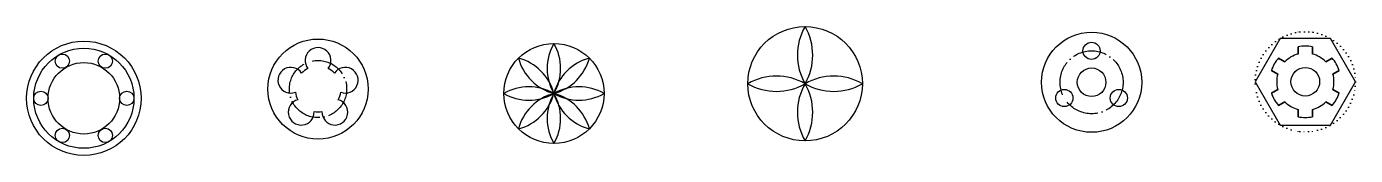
# Model space of a CAD drawing. Header units: millimetres. Extents: x 2256 to 3184, y 998 to 1088.
import ezdxf

# ---------------------------------------------------------------- set-up
doc = ezdxf.new("R2010")
doc.units = ezdxf.units.MM
doc.linetypes.add('ACAD_ISO04W100', pattern=[30, 24, -3, 0, -3])
doc.linetypes.add('ACAD_ISO07W100', pattern=[3, 0, -3])

# ---------------------------------------------------------------- blocks, each defined once
blk = doc.blocks.new('*U2')
blk.add_circle((0, 0), 5)
blk = doc.blocks.new('*U3')
at = {"color": 0, "linetype": 'ByBlock', "lineweight": -2, "transparency": 16777216}
for p, rotation in [((2281.49, 1063.97), 299.9999999999999), ((2311.49, 1063.97), 240), ((2326.49, 1037.99), 180), ((2281.49, 1012.01), 59.99999999999999), ((2311.49, 1012.01), 120)]:
    blk.add_blockref('*U2', p, dxfattribs=dict(at, rotation=rotation))
blk.add_blockref('*U2', (2266.49, 1037.99), dxfattribs=at)
blk = doc.blocks.new('*U8')
for centre, start, end in [((30.31, 0), 150, 210), ((-30.31, 0), 330, 30)]:
    blk.add_arc(centre, 35, start, end)
blk = doc.blocks.new('*U9')
at = {"color": 0, "linetype": 'ByBlock', "lineweight": -2, "transparency": 16777216}
for p, rotation in [((2612.38, 1053.74), 44.99999999999996), ((2637.12, 1053.74), 315), ((2607.25, 1041.36), 89.99999999999994), ((2612.38, 1028.99), 134.9999999999999), ((2624.75, 1023.86), 180), ((2637.12, 1028.99), 225), ((2642.25, 1041.36), 269.9999999999999)]:
    blk.add_blockref('*U8', p, dxfattribs=dict(at, rotation=rotation))
blk.add_blockref('*U8', (2624.75, 1058.86), dxfattribs=at)
blk = doc.blocks.new('*U13')
for centre, start, end in [((34.64, 0), 150, 210), ((-34.64, 0), 330, 30)]:
    blk.add_arc(centre, 40, start, end)
blk = doc.blocks.new('*U14')
at = {"color": 0, "linetype": 'ByBlock', "lineweight": -2, "transparency": 16777216}
blk.add_blockref('*U13', (2800.15, 1068.21), dxfattribs=at)
for p, rotation in [((2780.15, 1048.21), 90.00000000000001), ((2820.15, 1048.21), 270), ((2800.15, 1028.21), 180)]:
    blk.add_blockref('*U13', p, dxfattribs=dict(at, rotation=rotation))
blk = doc.blocks.new('*U15')
blk.add_circle((0, 0), 6)
blk = doc.blocks.new('*U16')
at = {"color": 0, "linetype": 'ByBlock', "lineweight": -2, "transparency": 16777216}
blk.add_blockref('*U15', (3000.22, 1071.2), dxfattribs=at)
for p, rotation in [((2981.16, 1038.2), 120), ((3019.27, 1038.2), 240)]:
    blk.add_blockref('*U15', p, dxfattribs=dict(at, rotation=rotation))

msp = doc.modelspace()

# ---------------------------------------------------------------- linework, layer by layer
for p, q in [((3144.48, 1084.23), (3144.48, 1084.58)), ((3154.48, 1084.23), (3154.48, 1084.58)), ((3144.48, 1074.08), (3144.48, 1068.95)), ((3144.48, 1068.95), (3144.48, 1074.08)), ((3154.48, 1074.08), (3154.48, 1068.95)), ((3154.48, 1068.95), (3154.48, 1074.08)), ((3130.76, 1066.16), (3135.2, 1063.6)), ((3135.2, 1063.6), (3130.76, 1066.16)), ((3168.19, 1066.16), (3163.75, 1063.6)), ((3163.75, 1063.6), (3168.19, 1066.16)), ((3125.76, 1057.5), (3130.2, 1054.94)), ((3130.2, 1054.94), (3125.76, 1057.5)), ((3173.19, 1057.5), (3168.75, 1054.94)), ((3168.75, 1054.94), (3173.19, 1057.5)), ((3125.76, 1041.67), (3130.2, 1044.23)), ((3130.2, 1044.23), (3125.76, 1041.67)), ((3173.19, 1041.67), (3168.75, 1044.23)), ((3168.75, 1044.23), (3173.19, 1041.67)), ((3130.76, 1033.01), (3135.2, 1035.57)), ((3135.2, 1035.57), (3130.76, 1033.01)), ((3144.48, 1025.09), (3144.48, 1030.22)), ((3144.48, 1030.22), (3144.48, 1025.09)), ((3154.48, 1025.09), (3154.48, 1030.22)), ((3154.48, 1030.22), (3154.48, 1025.09)), ((3168.19, 1033.01), (3163.75, 1035.57)), ((3163.75, 1035.57), (3168.19, 1033.01)), ((3144.48, 1014.58), (3144.48, 1014.94)), ((3154.48, 1014.58), (3154.48, 1014.94))]:
    msp.add_line(p, q)
msp.add_lwpolyline([(3131.98, 1079.9), (3114.48, 1049.58), (3131.98, 1019.27), (3166.98, 1019.27), (3184.48, 1049.58), (3166.98, 1079.9)], close=True)
for centre, radius in [((2800.15, 1048.21), 40), ((2296.49, 1037.99), 40), ((2460.02, 1044.46), 35), ((3000.22, 1049.2), 35), ((2296.49, 1037.99), 35), ((2624.75, 1041.36), 35), ((2296.49, 1037.99), 25), ((3000.22, 1049.2), 10), ((3149.48, 1049.58), 10)]:
    msp.add_circle(centre, radius)
at = {"linetype": 'ACAD_ISO07W100'}
msp.add_circle((3149.48, 1049.58), 35, dxfattribs=at)
at = {"linetype": 'ACAD_ISO04W100'}
for centre, radius in [((3000.22, 1049.2), 22), ((2460.02, 1044.46), 20)]:
    msp.add_circle(centre, radius, dxfattribs=at)
for centre, radius, start, end in [((2460.02, 1064.46), 9, 321.31781, 218.68219), ((3149.48, 1049.58), 20, 104.47751, 135.52249), ((3149.48, 1049.58), 25, 78.46304, 101.53696), ((3149.48, 1049.58), 20, 44.47751, 75.52249), ((2441, 1050.65), 9, 33.31781, 290.68219), ((2460.02, 1044.46), 16, 116.04656, 135.95344), ((2460.02, 1044.46), 16, 44.04656, 63.95344), ((2479.04, 1050.65), 9, 249.31781, 146.68219), ((3149.48, 1049.58), 25, 138.46304, 161.53696), ((3149.48, 1049.58), 25, 18.46304, 41.53696), ((3149.48, 1049.58), 20, 164.47751, 195.52249), ((3149.48, 1049.58), 20, 344.47751, 15.52249), ((2460.02, 1044.46), 16, 188.04656, 207.95344), ((2460.02, 1044.46), 16, 332.04656, 351.95344), ((3149.48, 1049.58), 25, 198.46304, 221.53696), ((3149.48, 1049.58), 25, 318.46304, 341.53696), ((2448.26, 1028.28), 9, 105.31781, 2.68219), ((2471.78, 1028.28), 9, 177.31781, 74.68219), ((3149.48, 1049.58), 20, 224.47751, 255.52249), ((3149.48, 1049.58), 20, 284.47751, 315.52249), ((2460.02, 1044.46), 16, 260.04656, 279.95344), ((3149.48, 1049.58), 25, 258.46304, 281.53696)]:
    msp.add_arc(centre, radius, start, end)

# ---------------------------------------------------------------- block references
for name in ['*U14', '*U16', '*U3', '*U9']:
    msp.add_blockref(name, (0, 0))

doc.saveas('drawing.dxf')
